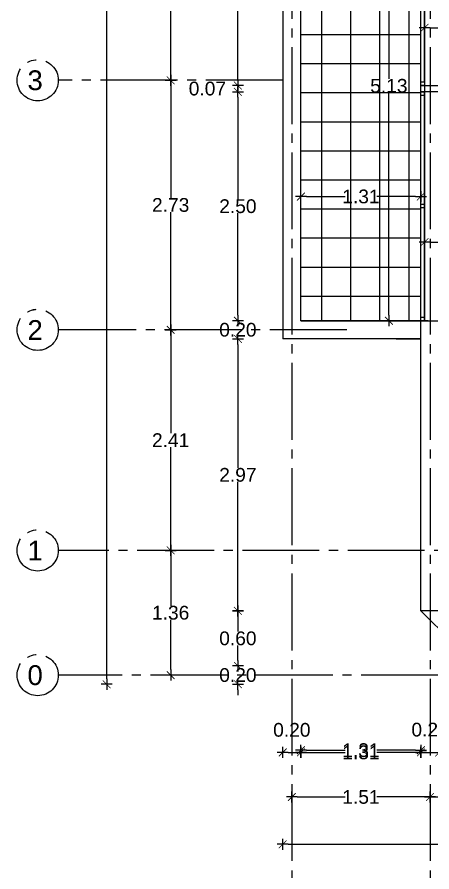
# Model space of a CAD drawing. Header units: millimetres. Extents: x 1217 to 2428, y 234 to 644.
# Drawn here: x 2349.98 to 2354.51, y 460.48 to 469.82 of the extents above; entities that cross this region are included whole.
import ezdxf

# ---------------------------------------------------------------- set-up
doc = ezdxf.new("R2010")
doc.units = ezdxf.units.MM
doc.linetypes.add('ACAD_ISO04W100', pattern=[30, 24, -3, 0, -3])
doc.layers.get('0').update_dxf_attribs({"lineweight": 5})
for name, color, linetype in [('0.1', 251, 'Continuous'), ('0.2', 2, 'Continuous'), ('0.3', 6, 'Continuous'), ('COTAS', 252, 'Continuous'), ('COTAS INTERIORES', 3, 'Continuous'), ('EJES', 8, 'Continuous'), ('MUROS', 7, 'Continuous')]:
    doc.layers.add(name, color=color, linetype=linetype)
doc.styles.add('INTERARQ', font='arial.ttf')
doc.styles.get("Standard").update_dxf_attribs({"font": 'arial.ttf'})
doc.dimstyles.new('ESCALA_1-50', dxfattribs={"dimtxt": 0.15, "dimasz": 0.06, "dimexe": 0.18, "dimexo": 0.0625, "dimgap": 0, "dimtad": 0, "dimtih": 1, "dimtoh": 1, "dimzin": 0, "dimdsep": 46, "dimtxsty": 'INTERARQ', "dimblk": 'DIMTICK', "dimcen": 0, "dimse1": 1, "dimse2": 1, "dimclrd": 256, "dimclre": 1, "dimclrt": 2, "dimadec": 0, "dimazin": 0, "dimtfac": 4.5, "dimtofl": 0, "dimtmove": 2, "dimatfit": 3, "dimldrblk": 'DIMTICK', "dimfxl": 1, "dimtolj": 1, "dimtzin": 0, "dimarcsym": 0})

# ---------------------------------------------------------------- blocks, each defined once
blk = doc.blocks.new('DIMTICK')
at = {"color": 1}
for p, q in [((-1, 0), (1, 0)), ((0, 1), (0, -1))]:
    blk.add_line(p, q, dxfattribs=at)
at = {"color": 3, "const_width": 0.141}
blk.add_lwpolyline([(0.71, 0.71), (-0.71, -0.71)], dxfattribs=at)
blk = doc.blocks.new('*D549')
at = {"layer": 'COTAS INTERIORES', "lineweight": -2, "ltscale": 3, "transparency": 16777216}
for p, q in [((2353.1384, 467.8575), (2353.5602, 467.8575)), ((2354.3285, 467.8575), (2353.9067, 467.8575))]:
    blk.add_line(p, q, dxfattribs=at)
at = {"layer": 'DEFPOINTS', "color": 0, "ltscale": 3, "transparency": 16777216}
for p in [(2354.3885, 469.0362, 0), (2353.0784, 467.8575, 0), (2353.0784, 467.8575)]:
    blk.add_point(p, dxfattribs=at)
at = {"layer": 'COTAS INTERIORES', "lineweight": -2, "ltscale": 3, "transparency": 16777216, "xscale": 0.06, "yscale": 0.06, "zscale": 0.06, "rotation": 180}
blk.add_blockref('DIMTICK', (2353.0784, 467.8575), dxfattribs=at)
at = {"layer": 'COTAS INTERIORES', "lineweight": -2, "ltscale": 3, "transparency": 16777216, "xscale": 0.06, "yscale": 0.06, "zscale": 0.06}
blk.add_blockref('DIMTICK', (2354.3885, 467.8575), dxfattribs=at)
at = {"layer": 'COTAS INTERIORES', "color": 2, "ltscale": 3, "transparency": 16777216, "insert": (2353.7334, 467.8575), "char_height": 0.15, "attachment_point": 5, "style": 'INTERARQ'}
blk.add_mtext('\\A1;1.31', dxfattribs=at)
blk = doc.blocks.new('*D254')
at = {"layer": 'COTAS', "lineweight": -2, "ltscale": 3, "transparency": 16777216}
blk.add_line((2352.9384, 461.7846), (2353.0184, 461.7846), dxfattribs=at)
at = {"layer": 'DEFPOINTS', "color": 0, "ltscale": 3, "transparency": 16777216}
for p in [(2353.0784, 466.2801, 0), (2352.8784, 466.0801, 0), (2353.0784, 461.7846)]:
    blk.add_point(p, dxfattribs=at)
at = {"layer": 'COTAS', "lineweight": -2, "ltscale": 3, "transparency": 16777216, "xscale": 0.06, "yscale": 0.06, "zscale": 0.06, "rotation": 180}
blk.add_blockref('DIMTICK', (2352.8784, 461.7846), dxfattribs=at)
at = {"layer": 'COTAS', "lineweight": -2, "ltscale": 3, "transparency": 16777216, "xscale": 0.06, "yscale": 0.06, "zscale": 0.06}
blk.add_blockref('DIMTICK', (2353.0784, 461.7846), dxfattribs=at)
at = {"layer": 'COTAS', "color": 2, "ltscale": 3, "transparency": 16777216, "insert": (2352.9784, 462.0307), "char_height": 0.15, "attachment_point": 5, "style": 'INTERARQ'}
blk.add_mtext('\\A1;0.20', dxfattribs=at)
blk = doc.blocks.new('*D255')
at = {"layer": 'COTAS', "lineweight": -2, "ltscale": 3, "transparency": 16777216}
for p, q in [((2353.1384, 461.7846), (2353.5602, 461.7846)), ((2354.3285, 461.7846), (2353.9067, 461.7846))]:
    blk.add_line(p, q, dxfattribs=at)
at = {"layer": 'DEFPOINTS', "color": 0, "ltscale": 3, "transparency": 16777216}
for p in [(2353.0784, 466.2801, 0), (2354.3885, 463.1102), (2354.3885, 461.7846)]:
    blk.add_point(p, dxfattribs=at)
at = {"layer": 'COTAS', "lineweight": -2, "ltscale": 3, "transparency": 16777216, "xscale": 0.06, "yscale": 0.06, "zscale": 0.06, "rotation": 180}
blk.add_blockref('DIMTICK', (2353.0784, 461.7846), dxfattribs=at)
at = {"layer": 'COTAS', "lineweight": -2, "ltscale": 3, "transparency": 16777216, "xscale": 0.06, "yscale": 0.06, "zscale": 0.06}
blk.add_blockref('DIMTICK', (2354.3885, 461.7846), dxfattribs=at)
at = {"layer": 'COTAS', "color": 2, "ltscale": 3, "transparency": 16777216, "insert": (2353.7334, 461.7846), "char_height": 0.15, "attachment_point": 5, "style": 'INTERARQ'}
blk.add_mtext('\\A1;1.31', dxfattribs=at)
blk = doc.blocks.new('*D256')
at = {"layer": 'COTAS', "lineweight": -2, "ltscale": 3, "transparency": 16777216}
blk.add_line((2354.4485, 461.7846), (2354.5285, 461.7846), dxfattribs=at)
at = {"layer": 'DEFPOINTS', "color": 0, "ltscale": 3, "transparency": 16777216}
for p in [(2354.3885, 463.1102), (2354.5885, 463.1102), (2354.5885, 461.7846)]:
    blk.add_point(p, dxfattribs=at)
at = {"layer": 'COTAS', "lineweight": -2, "ltscale": 3, "transparency": 16777216, "xscale": 0.06, "yscale": 0.06, "zscale": 0.06, "rotation": 180}
blk.add_blockref('DIMTICK', (2354.3885, 461.7846), dxfattribs=at)
at = {"layer": 'COTAS', "lineweight": -2, "ltscale": 3, "transparency": 16777216, "xscale": 0.06, "yscale": 0.06, "zscale": 0.06}
blk.add_blockref('DIMTICK', (2354.5885, 461.7846), dxfattribs=at)
at = {"layer": 'COTAS', "color": 2, "ltscale": 3, "transparency": 16777216, "insert": (2354.4885, 462.033), "char_height": 0.15, "attachment_point": 5, "style": 'INTERARQ'}
blk.add_mtext('\\A1;0.20', dxfattribs=at)
blk = doc.blocks.new('*D273')
at = {"layer": 'COTAS', "lineweight": -2, "ltscale": 3, "transparency": 16777216}
for p, q in [((2353.0384, 461.2982), (2353.5602, 461.2982)), ((2354.4285, 461.2982), (2353.9067, 461.2982))]:
    blk.add_line(p, q, dxfattribs=at)
at = {"layer": 'DEFPOINTS', "color": 0, "ltscale": 3, "transparency": 16777216}
for p in [(2352.9784, 461.2982, 0), (2354.4885, 461.2982, 0), (2354.4885, 461.2982)]:
    blk.add_point(p, dxfattribs=at)
at = {"layer": 'COTAS', "lineweight": -2, "ltscale": 3, "transparency": 16777216, "xscale": 0.06, "yscale": 0.06, "zscale": 0.06, "rotation": 180}
blk.add_blockref('DIMTICK', (2352.9784, 461.2982), dxfattribs=at)
at = {"layer": 'COTAS', "lineweight": -2, "ltscale": 3, "transparency": 16777216, "xscale": 0.06, "yscale": 0.06, "zscale": 0.06}
blk.add_blockref('DIMTICK', (2354.4885, 461.2982), dxfattribs=at)
at = {"layer": 'COTAS', "color": 2, "ltscale": 3, "transparency": 16777216, "insert": (2353.7335, 461.2982), "char_height": 0.15, "attachment_point": 5, "style": 'INTERARQ'}
blk.add_mtext('\\A1;1.51', dxfattribs=at)
blk = doc.blocks.new('*D274')
at = {"layer": 'COTAS', "lineweight": -2, "ltscale": 3, "transparency": 16777216}
for p, q in [((2354.5485, 461.2982), (2356.2088, 461.2982)), ((2358.2587, 461.2982), (2356.5984, 461.2982))]:
    blk.add_line(p, q, dxfattribs=at)
at = {"layer": 'DEFPOINTS', "color": 0, "ltscale": 3, "transparency": 16777216}
for p in [(2358.3187, 462.3082), (2354.4885, 461.2982, 0), (2358.3187, 461.2982)]:
    blk.add_point(p, dxfattribs=at)
at = {"layer": 'COTAS', "lineweight": -2, "ltscale": 3, "transparency": 16777216, "xscale": 0.06, "yscale": 0.06, "zscale": 0.06, "rotation": 180}
blk.add_blockref('DIMTICK', (2354.4885, 461.2982), dxfattribs=at)
at = {"layer": 'COTAS', "lineweight": -2, "ltscale": 3, "transparency": 16777216, "xscale": 0.06, "yscale": 0.06, "zscale": 0.06}
blk.add_blockref('DIMTICK', (2358.3187, 461.2982), dxfattribs=at)
at = {"layer": 'COTAS', "color": 2, "ltscale": 3, "transparency": 16777216, "insert": (2356.4036, 461.2982), "char_height": 0.15, "attachment_point": 5, "style": 'INTERARQ'}
blk.add_mtext('\\A1;3.83', dxfattribs=at)
blk = doc.blocks.new('*D283')
at = {"layer": 'COTAS', "lineweight": -2, "ltscale": 3, "transparency": 16777216}
for p, q in [((2352.9384, 460.782), (2359.6931, 460.782)), ((2366.9383, 460.782), (2360.1836, 460.782))]:
    blk.add_line(p, q, dxfattribs=at)
at = {"layer": 'DEFPOINTS', "color": 0, "ltscale": 3, "transparency": 16777216}
for p in [(2352.8784, 466.0801, 0), (2366.9983, 466.0801, 0), (2366.9983, 460.782)]:
    blk.add_point(p, dxfattribs=at)
at = {"layer": 'COTAS', "lineweight": -2, "ltscale": 3, "transparency": 16777216, "xscale": 0.06, "yscale": 0.06, "zscale": 0.06, "rotation": 180}
blk.add_blockref('DIMTICK', (2352.8784, 460.782), dxfattribs=at)
at = {"layer": 'COTAS', "lineweight": -2, "ltscale": 3, "transparency": 16777216, "xscale": 0.06, "yscale": 0.06, "zscale": 0.06}
blk.add_blockref('DIMTICK', (2366.9983, 460.782), dxfattribs=at)
at = {"layer": 'COTAS', "color": 2, "ltscale": 3, "transparency": 16777216, "insert": (2359.9384, 460.782), "char_height": 0.15, "attachment_point": 5, "style": 'INTERARQ'}
blk.add_mtext('\\A1;14.12', dxfattribs=at)
blk = doc.blocks.new('*D558')
at = {"layer": 'COTAS', "lineweight": -2, "ltscale": 3, "transparency": 16777216}
for p, q in [((2352.389, 462.7893), (2352.389, 462.8493)), ((2352.389, 462.4693), (2352.389, 462.4093))]:
    blk.add_line(p, q, dxfattribs=at)
at = {"layer": 'DEFPOINTS', "color": 0, "ltscale": 3, "transparency": 16777216}
for p in [(2352.389, 462.7293), (2355.2733, 462.7293, 0), (2355.1905, 462.5293, 0)]:
    blk.add_point(p, dxfattribs=at)
at = {"layer": 'COTAS', "lineweight": -2, "ltscale": 3, "transparency": 16777216, "xscale": 0.06, "yscale": 0.06, "zscale": 0.06}
for p, rotation in [((2352.389, 462.7293), 270), ((2352.389, 462.5293), 90)]:
    blk.add_blockref('DIMTICK', p, dxfattribs=dict(at, rotation=rotation))
at = {"layer": 'COTAS', "color": 2, "ltscale": 3, "transparency": 16777216, "insert": (2352.389, 462.6293), "char_height": 0.15, "attachment_point": 5, "style": 'INTERARQ'}
blk.add_mtext('\\A1;0.20', dxfattribs=at)
blk = doc.blocks.new('*D313')
at = {"layer": 'COTAS', "lineweight": -2, "ltscale": 3, "transparency": 16777216}
for p, q in [((2352.389, 463.2713), (2352.389, 463.1069)), ((2352.389, 462.7893), (2352.389, 462.9537))]:
    blk.add_line(p, q, dxfattribs=at)
at = {"layer": 'DEFPOINTS', "color": 0, "ltscale": 3, "transparency": 16777216}
for p in [(2352.389, 463.3313), (2354.3885, 463.3313), (2355.2733, 462.7293, 0)]:
    blk.add_point(p, dxfattribs=at)
at = {"layer": 'COTAS', "lineweight": -2, "ltscale": 3, "transparency": 16777216, "xscale": 0.06, "yscale": 0.06, "zscale": 0.06}
for p, rotation in [((2352.389, 463.3313), 90), ((2352.389, 462.7293), 270)]:
    blk.add_blockref('DIMTICK', p, dxfattribs=dict(at, rotation=rotation))
at = {"layer": 'COTAS', "color": 2, "ltscale": 3, "transparency": 16777216, "insert": (2352.389, 463.0303), "char_height": 0.15, "attachment_point": 5, "style": 'INTERARQ'}
blk.add_mtext('\\A1;0.60', dxfattribs=at)
blk = doc.blocks.new('*D314')
at = {"layer": 'COTAS', "lineweight": -2, "ltscale": 3, "transparency": 16777216}
for p, q in [((2352.389, 466.2412), (2352.389, 464.8928)), ((2352.389, 463.3913), (2352.389, 464.7397))]:
    blk.add_line(p, q, dxfattribs=at)
at = {"layer": 'DEFPOINTS', "color": 0, "ltscale": 3, "transparency": 16777216}
for p in [(2352.389, 466.3012), (2354.3885, 466.3012, 0), (2354.3885, 463.3313)]:
    blk.add_point(p, dxfattribs=at)
at = {"layer": 'COTAS', "lineweight": -2, "ltscale": 3, "transparency": 16777216, "xscale": 0.06, "yscale": 0.06, "zscale": 0.06}
for p, rotation in [((2352.389, 466.3012), 90), ((2352.389, 463.3313), 270)]:
    blk.add_blockref('DIMTICK', p, dxfattribs=dict(at, rotation=rotation))
at = {"layer": 'COTAS', "color": 2, "ltscale": 3, "transparency": 16777216, "insert": (2352.389, 464.8163), "char_height": 0.15, "attachment_point": 5, "style": 'INTERARQ'}
blk.add_mtext('\\A1;2.97', dxfattribs=at)
blk = doc.blocks.new('*D559')
at = {"layer": 'COTAS', "lineweight": -2, "ltscale": 3, "transparency": 16777216}
for p, q in [((2352.389, 466.5612), (2352.389, 466.6212)), ((2352.389, 466.2412), (2352.389, 466.1812))]:
    blk.add_line(p, q, dxfattribs=at)
at = {"layer": 'DEFPOINTS', "color": 0, "ltscale": 3, "transparency": 16777216}
for p in [(2352.389, 466.5012), (2353.0784, 466.5012), (2354.3885, 466.3012, 0)]:
    blk.add_point(p, dxfattribs=at)
at = {"layer": 'COTAS', "lineweight": -2, "ltscale": 3, "transparency": 16777216, "xscale": 0.06, "yscale": 0.06, "zscale": 0.06}
for p, rotation in [((2352.389, 466.5012), 270), ((2352.389, 466.3012), 90)]:
    blk.add_blockref('DIMTICK', p, dxfattribs=dict(at, rotation=rotation))
at = {"layer": 'COTAS', "color": 2, "ltscale": 3, "transparency": 16777216, "insert": (2352.389, 466.4012), "char_height": 0.15, "attachment_point": 5, "style": 'INTERARQ'}
blk.add_mtext('\\A1;0.20', dxfattribs=at)
blk = doc.blocks.new('*D560')
at = {"layer": 'COTAS', "lineweight": -2, "ltscale": 3, "transparency": 16777216}
for p, q in [((2352.389, 468.9412), (2352.389, 467.8278)), ((2352.389, 466.5612), (2352.389, 467.6746))]:
    blk.add_line(p, q, dxfattribs=at)
at = {"layer": 'DEFPOINTS', "color": 0, "ltscale": 3, "transparency": 16777216}
for p in [(2352.389, 469.0012), (2354.9092, 469.0012, 0), (2353.0784, 466.5012)]:
    blk.add_point(p, dxfattribs=at)
at = {"layer": 'COTAS', "lineweight": -2, "ltscale": 3, "transparency": 16777216, "xscale": 0.06, "yscale": 0.06, "zscale": 0.06}
for p, rotation in [((2352.389, 469.0012), 90), ((2352.389, 466.5012), 270)]:
    blk.add_blockref('DIMTICK', p, dxfattribs=dict(at, rotation=rotation))
at = {"layer": 'COTAS', "color": 2, "ltscale": 3, "transparency": 16777216, "insert": (2352.389, 467.7512), "char_height": 0.15, "attachment_point": 5, "style": 'INTERARQ'}
blk.add_mtext('\\A1;2.50', dxfattribs=at)
blk = doc.blocks.new('*D577')
at = {"layer": 'COTAS', "lineweight": -2, "ltscale": 3, "transparency": 16777216}
for p, q in [((2351.6548, 471.6711), (2351.6548, 470.5061)), ((2351.6548, 469.1878), (2351.6548, 470.3529))]:
    blk.add_line(p, q, dxfattribs=at)
at = {"layer": 'DEFPOINTS', "color": 0, "ltscale": 3, "transparency": 16777216}
for p in [(2352.8784, 471.7311), (2351.6548, 469.1278), (2352.8784, 469.1278, 0)]:
    blk.add_point(p, dxfattribs=at)
at = {"layer": 'COTAS', "lineweight": -2, "ltscale": 3, "transparency": 16777216, "xscale": 0.06, "yscale": 0.06, "zscale": 0.06}
for p, rotation in [((2351.6548, 471.7311), 90), ((2351.6548, 469.1278), 270)]:
    blk.add_blockref('DIMTICK', p, dxfattribs=dict(at, rotation=rotation))
at = {"layer": 'COTAS', "color": 2, "ltscale": 3, "transparency": 16777216, "insert": (2351.6548, 470.4295), "char_height": 0.15, "attachment_point": 5, "style": 'INTERARQ'}
blk.add_mtext('\\A1;2.60', dxfattribs=at)
blk = doc.blocks.new('*D321')
at = {"layer": 'COTAS', "lineweight": -2, "ltscale": 3, "transparency": 16777216}
for p, q in [((2351.6548, 469.0678), (2351.6548, 467.8412)), ((2351.6548, 466.4612), (2351.6548, 467.6879))]:
    blk.add_line(p, q, dxfattribs=at)
at = {"layer": 'DEFPOINTS', "color": 0, "ltscale": 3, "transparency": 16777216}
for p in [(2352.8784, 469.1278, 0), (2351.6548, 466.4012), (2352.9784, 466.4012)]:
    blk.add_point(p, dxfattribs=at)
at = {"layer": 'COTAS', "lineweight": -2, "ltscale": 3, "transparency": 16777216, "xscale": 0.06, "yscale": 0.06, "zscale": 0.06}
for p, rotation in [((2351.6548, 469.1278), 90), ((2351.6548, 466.4012), 270)]:
    blk.add_blockref('DIMTICK', p, dxfattribs=dict(at, rotation=rotation))
at = {"layer": 'COTAS', "color": 2, "ltscale": 3, "transparency": 16777216, "insert": (2351.6548, 467.7645), "char_height": 0.15, "attachment_point": 5, "style": 'INTERARQ'}
blk.add_mtext('\\A1;2.73', dxfattribs=at)
blk = doc.blocks.new('*D322')
at = {"layer": 'COTAS', "lineweight": -2, "ltscale": 3, "transparency": 16777216}
for p, q in [((2351.6548, 466.3412), (2351.6548, 465.2715)), ((2351.6548, 464.0513), (2351.6548, 465.1209))]:
    blk.add_line(p, q, dxfattribs=at)
at = {"layer": 'DEFPOINTS', "color": 0, "ltscale": 3, "transparency": 16777216}
for p in [(2352.9784, 466.4012), (2351.6548, 463.9913), (2354.3885, 463.9913, 0)]:
    blk.add_point(p, dxfattribs=at)
at = {"layer": 'COTAS', "lineweight": -2, "ltscale": 3, "transparency": 16777216, "xscale": 0.06, "yscale": 0.06, "zscale": 0.06}
for p, rotation in [((2351.6548, 466.4012), 90), ((2351.6548, 463.9913), 270)]:
    blk.add_blockref('DIMTICK', p, dxfattribs=dict(at, rotation=rotation))
at = {"layer": 'COTAS', "color": 2, "ltscale": 3, "transparency": 16777216, "insert": (2351.6548, 465.1962), "char_height": 0.15, "attachment_point": 5, "style": 'INTERARQ'}
blk.add_mtext('\\A1;2.41', dxfattribs=at)
blk = doc.blocks.new('*D578')
at = {"layer": 'COTAS', "lineweight": -2, "ltscale": 3, "transparency": 16777216}
for p, q in [((2351.6548, 463.9313), (2351.6548, 463.3869)), ((2351.6548, 462.6892), (2351.6548, 463.2336))]:
    blk.add_line(p, q, dxfattribs=at)
at = {"layer": 'DEFPOINTS', "color": 0, "ltscale": 3, "transparency": 16777216}
for p in [(2354.3885, 463.9913, 0), (2351.6548, 462.6292), (2352.9784, 462.6292)]:
    blk.add_point(p, dxfattribs=at)
at = {"layer": 'COTAS', "lineweight": -2, "ltscale": 3, "transparency": 16777216, "xscale": 0.06, "yscale": 0.06, "zscale": 0.06}
for p, rotation in [((2351.6548, 463.9913), 90), ((2351.6548, 462.6292), 270)]:
    blk.add_blockref('DIMTICK', p, dxfattribs=dict(at, rotation=rotation))
at = {"layer": 'COTAS', "color": 2, "ltscale": 3, "transparency": 16777216, "insert": (2351.6548, 463.3102), "char_height": 0.15, "attachment_point": 5, "style": 'INTERARQ'}
blk.add_mtext('\\A1;1.36', dxfattribs=at)
blk = doc.blocks.new('*D579')
at = {"layer": 'COTAS', "lineweight": -2, "ltscale": 3, "transparency": 16777216}
for p, q in [((2350.9562, 495.1033), (2350.9562, 478.6798)), ((2350.9562, 462.5893), (2350.9562, 478.5265))]:
    blk.add_line(p, q, dxfattribs=at)
at = {"layer": 'DEFPOINTS', "color": 0, "ltscale": 3, "transparency": 16777216}
for p in [(2350.9562, 495.1633), (2355.3008, 495.1633, 0), (2355.1905, 462.5293, 0)]:
    blk.add_point(p, dxfattribs=at)
at = {"layer": 'COTAS', "lineweight": -2, "ltscale": 3, "transparency": 16777216, "xscale": 0.06, "yscale": 0.06, "zscale": 0.06}
for p, rotation in [((2350.9562, 495.1633), 90), ((2350.9562, 462.5293), 270)]:
    blk.add_blockref('DIMTICK', p, dxfattribs=dict(at, rotation=rotation))
at = {"layer": 'COTAS', "color": 2, "ltscale": 3, "transparency": 16777216, "insert": (2350.9562, 478.6032), "char_height": 0.15, "attachment_point": 5, "style": 'INTERARQ'}
blk.add_mtext('\\A1;32.63', dxfattribs=at)
blk = doc.blocks.new('*D621')
at = {"layer": 'COTAS', "lineweight": -2, "ltscale": 3, "transparency": 16777216}
for p, q in [((2352.389, 469.1312), (2352.389, 469.1912)), ((2352.389, 468.9412), (2352.389, 468.8812))]:
    blk.add_line(p, q, dxfattribs=at)
at = {"layer": 'DEFPOINTS', "color": 0, "ltscale": 3, "transparency": 16777216}
for p in [(2352.389, 469.0712), (2354.7103, 469.0712, 0), (2354.9092, 469.0012, 0)]:
    blk.add_point(p, dxfattribs=at)
at = {"layer": 'COTAS', "lineweight": -2, "ltscale": 3, "transparency": 16777216, "xscale": 0.06, "yscale": 0.06, "zscale": 0.06}
for p, rotation in [((2352.389, 469.0712), 270), ((2352.389, 469.0012), 90)]:
    blk.add_blockref('DIMTICK', p, dxfattribs=dict(at, rotation=rotation))
at = {"layer": 'COTAS', "color": 2, "ltscale": 3, "transparency": 16777216, "insert": (2352.0558, 469.0362), "char_height": 0.15, "attachment_point": 5, "style": 'INTERARQ'}
blk.add_mtext('\\A1;0.07', dxfattribs=at)
blk = doc.blocks.new('*D622')
at = {"layer": 'COTAS', "lineweight": -2, "ltscale": 3, "transparency": 16777216}
for p, q in [((2352.389, 471.5712), (2352.389, 470.4277)), ((2352.389, 469.1312), (2352.389, 470.2746))]:
    blk.add_line(p, q, dxfattribs=at)
at = {"layer": 'DEFPOINTS', "color": 0, "ltscale": 3, "transparency": 16777216}
for p in [(2352.389, 471.6312), (2353.0784, 471.6312), (2354.7103, 469.0712, 0)]:
    blk.add_point(p, dxfattribs=at)
at = {"layer": 'COTAS', "lineweight": -2, "ltscale": 3, "transparency": 16777216, "xscale": 0.06, "yscale": 0.06, "zscale": 0.06}
for p, rotation in [((2352.389, 471.6312), 90), ((2352.389, 469.0712), 270)]:
    blk.add_blockref('DIMTICK', p, dxfattribs=dict(at, rotation=rotation))
at = {"layer": 'COTAS', "color": 2, "ltscale": 3, "transparency": 16777216, "insert": (2352.389, 470.3512), "char_height": 0.15, "attachment_point": 5, "style": 'INTERARQ'}
blk.add_mtext('\\A1;2.56', dxfattribs=at)
blk = doc.blocks.new('*D624')
at = {"layer": 'COTAS INTERIORES', "lineweight": -2, "ltscale": 3, "transparency": 16777216}
for p, q in [((2354.4885, 469.7006), (2355.7026, 469.7006)), ((2357.3084, 469.7006), (2356.0942, 469.7006))]:
    blk.add_line(p, q, dxfattribs=at)
at = {"layer": 'DEFPOINTS', "color": 0, "ltscale": 3, "transparency": 16777216}
for p in [(2357.3684, 469.7006), (2354.4285, 469.2638, 0), (2357.3684, 469.0712, 0)]:
    blk.add_point(p, dxfattribs=at)
at = {"layer": 'COTAS INTERIORES', "lineweight": -2, "ltscale": 3, "transparency": 16777216, "xscale": 0.06, "yscale": 0.06, "zscale": 0.06, "rotation": 180}
blk.add_blockref('DIMTICK', (2354.4285, 469.7006), dxfattribs=at)
at = {"layer": 'COTAS INTERIORES', "lineweight": -2, "ltscale": 3, "transparency": 16777216, "xscale": 0.06, "yscale": 0.06, "zscale": 0.06}
blk.add_blockref('DIMTICK', (2357.3684, 469.7006), dxfattribs=at)
at = {"layer": 'COTAS INTERIORES', "color": 2, "ltscale": 3, "transparency": 16777216, "insert": (2355.8984, 469.7006), "char_height": 0.15, "attachment_point": 5, "style": 'INTERARQ'}
blk.add_mtext('\\A1;2.94', dxfattribs=at)
blk = doc.blocks.new('*D633')
at = {"layer": 'COTAS INTERIORES', "lineweight": -2, "ltscale": 3, "transparency": 16777216}
for p, q in [((2354.0383, 471.5712), (2354.0383, 469.1428)), ((2354.0383, 466.5612), (2354.0383, 468.9896))]:
    blk.add_line(p, q, dxfattribs=at)
at = {"layer": 'DEFPOINTS', "color": 0, "ltscale": 3, "transparency": 16777216}
for p in [(2353.0784, 471.6312, 0), (2354.0383, 471.6312), (2353.0784, 466.5012, 0)]:
    blk.add_point(p, dxfattribs=at)
at = {"layer": 'COTAS INTERIORES', "lineweight": -2, "ltscale": 3, "transparency": 16777216, "xscale": 0.06, "yscale": 0.06, "zscale": 0.06}
for p, rotation in [((2354.0383, 471.6312), 90), ((2354.0383, 466.5012), 270)]:
    blk.add_blockref('DIMTICK', p, dxfattribs=dict(at, rotation=rotation))
at = {"layer": 'COTAS INTERIORES', "color": 2, "ltscale": 3, "transparency": 16777216, "insert": (2354.0383, 469.0662), "char_height": 0.15, "attachment_point": 5, "style": 'INTERARQ'}
blk.add_mtext('\\A1;5.13', dxfattribs=at)
blk = doc.blocks.new('*D636')
at = {"layer": 'COTAS INTERIORES', "lineweight": -2, "ltscale": 3, "transparency": 16777216}
for p, q in [((2354.4885, 467.3596), (2355.3673, 467.3596)), ((2356.6383, 467.3596), (2355.7595, 467.3596))]:
    blk.add_line(p, q, dxfattribs=at)
at = {"layer": 'DEFPOINTS', "color": 0, "ltscale": 3, "transparency": 16777216}
for p in [(2354.4285, 469.0012, 0), (2356.6983, 468.1512, 0), (2356.6983, 467.3596)]:
    blk.add_point(p, dxfattribs=at)
at = {"layer": 'COTAS INTERIORES', "lineweight": -2, "ltscale": 3, "transparency": 16777216, "xscale": 0.06, "yscale": 0.06, "zscale": 0.06, "rotation": 180}
blk.add_blockref('DIMTICK', (2354.4285, 467.3596), dxfattribs=at)
at = {"layer": 'COTAS INTERIORES', "lineweight": -2, "ltscale": 3, "transparency": 16777216, "xscale": 0.06, "yscale": 0.06, "zscale": 0.06}
blk.add_blockref('DIMTICK', (2356.6983, 467.3596), dxfattribs=at)
at = {"layer": 'COTAS INTERIORES', "color": 2, "ltscale": 3, "transparency": 16777216, "insert": (2355.5634, 467.3596), "char_height": 0.15, "attachment_point": 5, "style": 'INTERARQ'}
blk.add_mtext('\\A1;2.27', dxfattribs=at)
blk = doc.blocks.new('*D543')
at = {"layer": 'COTAS', "lineweight": -2, "ltscale": 3, "transparency": 16777216}
for p, q in [((2353.1384, 461.8089, 0), (2353.5602, 461.8089, 0)), ((2354.3285, 461.8089, 0), (2353.9067, 461.8089, 0))]:
    blk.add_line(p, q, dxfattribs=at)
at = {"layer": 'DEFPOINTS', "color": 0, "ltscale": 3, "transparency": 16777216}
for p in [(2353.0784, 466.3045, 0), (2354.3885, 463.1345, 0), (2354.3885, 461.8089, 0)]:
    blk.add_point(p, dxfattribs=at)
at = {"layer": 'COTAS', "lineweight": -2, "ltscale": 3, "transparency": 16777216, "xscale": 0.06, "yscale": 0.06, "zscale": 0.06, "rotation": 180}
blk.add_blockref('DIMTICK', (2353.0784, 461.8089, 0), dxfattribs=at)
at = {"layer": 'COTAS', "lineweight": -2, "ltscale": 3, "transparency": 16777216, "xscale": 0.06, "yscale": 0.06, "zscale": 0.06}
blk.add_blockref('DIMTICK', (2354.3885, 461.8089, 0), dxfattribs=at)
at = {"layer": 'COTAS', "color": 2, "ltscale": 3, "transparency": 16777216, "insert": (2353.7334, 461.8089, 0), "char_height": 0.15, "attachment_point": 5, "style": 'INTERARQ'}
blk.add_mtext('\\A1;1.31', dxfattribs=at)

msp = doc.modelspace()

# ---------------------------------------------------------------- hatches: boundary and pattern name
at = {"layer": '0.1'}
h = msp.add_hatch(dxfattribs=at)
h.set_pattern_fill('NET', color=256, scale=0.099999, angle=-270, style=0)
h.set_pattern_definition([(90, (807.40966, -346.0244), (-0.31749764, 2e-16), []), (180, (807.40966, -346.0244), (-2e-16, -0.31749764), [])])
h.paths.add_polyline_path([(2354.38848, 471.63115), (2353.07842, 471.63115), (2353.07842, 466.50123), (2353.76125, 466.50123), (2354.38846, 466.50121)])

# ---------------------------------------------------------------- linework, layer by layer
at = {"layer": '0.1', "elevation": 0}
for points in [[(2354.46846, 466.50121), (2353.76125, 466.50123), (2353.07842, 466.50123), (2353.07842, 471.63115), (2354.42846, 471.63115), (2354.42846, 466.50121)], [(2354.38846, 469.11115), (2354.38846, 471.56115)], [(2354.42846, 469.11115), (2354.42846, 471.56115)], [(2354.38846, 466.50121), (2354.38846, 469.00117)], [(2354.42846, 466.50121), (2354.42846, 469.00117)]]:
    msp.add_lwpolyline(points, dxfattribs=at)
at = {"layer": '0.2'}
for p, q in [((2352.87842, 471.83115, 0), (2352.87842, 466.30123, 0)), ((2353.07842, 466.50123, 0), (2353.07842, 471.63115, 0)), ((2353.07842, 466.50123, 0), (2354.38846, 466.50123, 0)), ((2354.38846, 466.30123, 0), (2352.87842, 466.30123, 0)), ((2355.19045, 462.52928, 0), (2354.38846, 463.33128, 0))]:
    msp.add_line(p, q, dxfattribs=at)
at = {"layer": '0.2', "elevation": 0}
for points in [[(2354.38846, 469.11115), (2354.42846, 469.11115), (2354.42846, 469.07115), (2354.38846, 469.07115), (2354.38846, 469.11115)], [(2354.38846, 469.00117), (2354.42846, 469.00117), (2354.42846, 468.96117), (2354.38846, 468.96117), (2354.38846, 469.00117)], [(2354.38846, 467.77556), (2354.42846, 467.77556), (2354.42846, 467.73556), (2354.38846, 467.73556), (2354.38846, 467.77556)], [(2354.38846, 466.54121), (2354.42846, 466.54121), (2354.42846, 466.50121), (2354.38846, 466.50121), (2354.38846, 466.54121)], [(2354.19088, 466.50124), (2354.38846, 466.50124)], [(2354.11835, 466.30123), (2354.38846, 466.30123)]]:
    msp.add_lwpolyline(points, dxfattribs=at)
at = {"layer": '0.3'}
for p, q in [((2354.38846, 469.00117, 0), (2354.38846, 469.07115, 0)), ((2354.38847, 469.07115, 0), (2357.36835, 469.07115, 0)), ((2357.36835, 469.00115, 0), (2354.38847, 469.00117, 0))]:
    msp.add_line(p, q, dxfattribs=at)
at = {"layer": 'EJES', "linetype": 'ACAD_ISO04W100', "ltscale": 0.035, "elevation": 0}
for points in [[(2352.97844, 498.23948), (2352.97844, 460.03979)], [(2352.97844, 498.23948), (2352.97844, 460.03979)], [(2354.48848, 498.23948), (2354.48848, 460.03979)], [(2354.48848, 498.23948), (2354.48848, 460.03979)], [(2352.87842, 469.12785), (2350.42715, 469.12785)], [(2353.57846, 466.40119), (2350.42715, 466.40119)], [(2360.17837, 463.99126), (2350.42715, 463.99126)], [(2369.52562, 462.62918), (2350.42715, 462.62918)], [(2369.52562, 462.62918), (2350.42715, 462.62918)]]:
    msp.add_lwpolyline(points, dxfattribs=at)
at = {"layer": 'EJES', "linetype": 'ACAD_ISO04W100', "ltscale": 0.035}
for centre in [(2350.20218, 469.12786, 0), (2350.20218, 469.12785, 0), (2350.20218, 466.4012, 0), (2350.20218, 466.40119, 0), (2350.20218, 463.99127, 0), (2350.20218, 463.99127, 0), (2350.20218, 462.62919, 0), (2350.20218, 462.62918, 0)]:
    msp.add_circle(centre, 0.22497, dxfattribs=at)
at = {"layer": 'MUROS'}
for p, q in [((2354.38846, 466.50121, 0), (2356.3076, 466.50121, 0)), ((2354.38846, 463.33128, 0), (2354.38846, 466.50121, 0))]:
    msp.add_line(p, q, dxfattribs=at)
at = {"layer": 'MUROS', "elevation": 0}
msp.add_lwpolyline([(2354.58846, 463.33128), (2354.38846, 463.33128)], dxfattribs=at)

# ---------------------------------------------------------------- texts
at = {"layer": 'EJES', "char_height": 0.216, "width": 0.3443665, "attachment_point": 5}
for s, insert in [('3', (2350.17417, 469.12611, 0)), ('2', (2350.17417, 466.39945, 0)), ('1', (2350.17417, 463.98954)), ('1', (2350.17417, 463.98953, 0)), ('0', (2350.17417, 462.62744, 0)), ('0', (2350.17417, 462.62745))]:
    msp.add_mtext(s, dxfattribs=dict(at, insert=insert))

# ---------------------------------------------------------------- dimensions: what is measured, and where the dimension line sits
at = {"layer": 'COTAS', "ltscale": 3}
dim = msp.add_linear_dim(base=(2350.95617, 495.16328), p1=(2355.19045, 462.52928, 0), p2=(2355.30082, 495.16328, 0), angle=90, dimstyle='ESCALA_1-50', dxfattribs=at)
dim.commit()
dim.dimension.update_dxf_attribs({"geometry": '*D579', "text_midpoint": (2350.95617, 478.60317), "dimtype": 160})
for base, p1, p2, picture, middle in [((2351.65479, 469.12785), (2352.87842, 471.73112), (2352.87842, 469.12785, 0), '*D577', (2351.65479, 470.42948)), ((2352.38897, 471.63115), (2354.71028, 469.07115, 0), (2353.07842, 471.63115), '*D622', (2352.38897, 470.35115)), ((2351.65479, 466.40119), (2352.87842, 469.12785, 0), (2352.97844, 466.40119), '*D321', (2351.65479, 467.76452)), ((2352.38897, 469.07115), (2354.90921, 469.00117, 0), (2354.71028, 469.07115, 0), '*D621', (2352.05579, 469.03616)), ((2352.38897, 469.00117), (2353.07842, 466.50123), (2354.90921, 469.00117, 0), '*D560', (2352.38897, 467.7512)), ((2352.38897, 466.50123), (2354.38846, 466.30123, 0), (2353.07842, 466.50123), '*D559', (2352.38897, 466.40123)), ((2351.65479, 463.99126), (2352.97844, 466.40119), (2354.38846, 463.99126, 0), '*D322', (2351.65479, 465.19623)), ((2352.38897, 466.30123), (2354.38846, 463.33128), (2354.38846, 466.30123, 0), '*D314', (2352.38897, 464.81626)), ((2351.65479, 462.62918), (2354.38846, 463.99126, 0), (2352.97844, 462.62918), '*D578', (2351.65479, 463.31022)), ((2352.38897, 463.33128), (2355.27329, 462.72928, 0), (2354.38846, 463.33128), '*D313', (2352.38897, 463.03028)), ((2352.38897, 462.72928), (2355.19045, 462.52928, 0), (2355.27329, 462.72928, 0), '*D558', (2352.38897, 462.62928))]:
    dim = msp.add_linear_dim(base=base, p1=p1, p2=p2, angle=90, dimstyle='ESCALA_1-50', dxfattribs=at)
    dim.commit()
    dim.dimension.update_dxf_attribs({"geometry": picture, "text_midpoint": middle})
for base, p1, p2, picture, middle in [((2353.07842, 461.78458), (2352.87842, 466.08013, 0), (2353.07842, 466.28013, 0), '*D254', (2352.97842, 462.03068)), ((2354.58846, 461.78458), (2354.38846, 463.11017), (2354.58846, 463.11017), '*D256', (2354.48846, 462.03297))]:
    dim = msp.add_linear_dim(base=base, p1=p1, p2=p2, dimstyle='ESCALA_1-50', dxfattribs=at)
    dim.commit()
    dim.dimension.update_dxf_attribs({"geometry": picture, "text_midpoint": middle, "dimtype": 160})
for base, p1, p2, picture, middle in [((2354.38846, 461.80893, 0), (2353.07842, 466.30448, 0), (2354.38846, 463.13453, 0), '*D543', (2353.73344, 461.80893, 0)), ((2354.38846, 461.78458), (2353.07842, 466.28013, 0), (2354.38846, 463.11017), '*D255', (2353.73344, 461.78458)), ((2366.99833, 460.782), (2352.87842, 466.08013, 0), (2366.99833, 466.08011, 0), '*D283', (2359.93837, 460.782)), ((2358.31872, 461.29824), (2354.48848, 461.29824, 0), (2358.31872, 462.30818), '*D274', (2356.4036, 461.29824)), ((2354.48848, 461.29824), (2352.97844, 461.29824, 0), (2354.48848, 461.29824, 0), '*D273', (2353.73346, 461.29824))]:
    dim = msp.add_linear_dim(base=base, p1=p1, p2=p2, dimstyle='ESCALA_1-50', dxfattribs=at)
    dim.commit()
    dim.dimension.update_dxf_attribs({"geometry": picture, "text_midpoint": middle})
at = {"layer": 'COTAS INTERIORES', "ltscale": 3}
dim = msp.add_linear_dim(base=(2354.03833, 471.63115), p1=(2353.07842, 466.50123, 0), p2=(2353.07842, 471.63115, 0), angle=90, dimstyle='ESCALA_1-50', dxfattribs=at)
dim.commit()
dim.dimension.update_dxf_attribs({"geometry": '*D633', "text_midpoint": (2354.03833, 469.06619)})
for base, p1, p2, picture, middle in [((2357.36835, 469.70065), (2354.42846, 469.26379, 0), (2357.36835, 469.07115, 0), '*D624', (2355.89841, 469.70065)), ((2353.07842, 467.85752, 0), (2354.38846, 469.03616, 0), (2353.07842, 467.85752, 0), '*D549', (2353.73344, 467.85752, 0)), ((2356.69833, 467.35963), (2354.42846, 469.00117, 0), (2356.69833, 468.15116, 0), '*D636', (2355.5634, 467.35963))]:
    dim = msp.add_linear_dim(base=base, p1=p1, p2=p2, dimstyle='ESCALA_1-50', dxfattribs=at)
    dim.commit()
    dim.dimension.update_dxf_attribs({"geometry": picture, "text_midpoint": middle})

doc.saveas('drawing.dxf')
